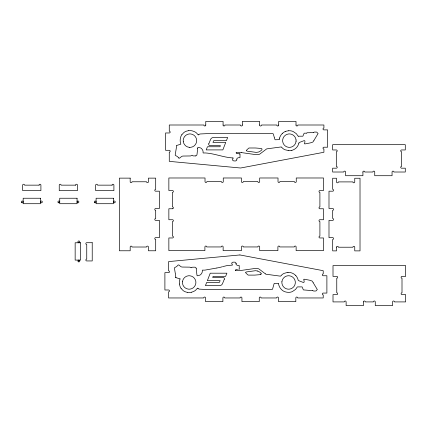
<?xml version="1.0" encoding="UTF-8"?>
<svg xmlns="http://www.w3.org/2000/svg" width="427" height="427" viewBox="0 0 427 427"><rect width="100%" height="100%" fill="white"/><g stroke="black" fill="none" stroke-linecap="round" stroke-linejoin="round"><path stroke-width="0.64" d="M296.066 141.332L296.066 139.955M197.653 148.463L197.13 153.373A19.759 19.759 0 0 1 196.948 154.739A1.548 1.548 0 0 1 195.699 155.887M279.237 139.453L279.589 138.054M279.194 139.624L275.308 139.784L274.791 139.277A18.852 18.852 0 0 0 274.502 138.161L274.342 137.601M298.884 143.152L298.985 142.869A0.998 0.998 0 0 1 299.386 142.447L303.752 140.766A4.008 4.008 0 0 1 304.408 140.632C305.551 140.766 304.51 142.944 304.536 143.84A5.818 5.818 0 0 1 304.761 143.846L304.915 143.851A2.386 2.386 0 0 0 305.342 143.84L309.372 143.088A42.892 42.892 0 0 0 310.707 142.794L312.847 142.063L313.904 140.584M236.083 263.448L236.094 263.411A0.576 0.576 0 0 0 236.067 263.24L236.072 263.235M245.733 272.501L245.84 272.261A0.592 0.592 0 0 1 246.133 272.02L246.304 271.978A14.118 14.118 0 0 0 246.875 271.871L255.538 270.697L257.7 271.038M176.693 145.532L176.677 145.559A1.212 1.212 0 0 0 176.527 145.89A8.956 8.956 0 0 0 176.495 146.36L176.447 147.011A10.712 10.712 0 0 1 176.404 147.48L175.187 155.086L175.753 155.684A6.693 6.693 0 0 1 178.78 157.979M313.909 140.472L318.11 133.518L317.197 132.717A0.742 0.742 0 0 0 316.61 132.108L314.624 132.039L313.562 132.423A0.694 0.694 0 0 1 313.279 132.471M181.918 134.612L183.823 132.583A8.492 8.492 0 0 1 187.031 130.998A11.214 11.214 0 0 1 187.373 130.924L188.403 130.715M281.009 275.719L280.688 276.039A0.774 0.774 0 0 1 280.4 276.152L266.763 274.331A8.198 8.198 0 0 1 266 274.225A1.527 1.527 0 0 1 265.386 273.819M306.837 133.059L307.141 132.733L309.687 132.728A1.761 1.761 0 0 0 310.232 132.482L313.279 132.482M306.735 133.171L304.141 133.197L302.887 136.192L298.489 136.197M236.82 159.933L235.789 160.936L233.74 160.936L232.395 160.024L233.185 158.033A6.437 6.437 0 0 1 233.019 158.001L232.966 157.985M239.157 269.133L239.141 269.138A0.827 0.827 0 0 1 238.944 269.213L238.784 269.234M176.735 145.452L180.834 144.177A10.536 10.536 0 0 1 180.199 139.987A13.104 13.104 0 0 1 180.269 139.063A9.709 9.709 0 0 1 181.875 134.58M222.91 266.581L227.506 265.482L231.269 265.22A11.235 11.235 0 0 0 231.637 265.21A2.824 2.824 0 0 0 232.048 265.14L232.251 265.098A6.277 6.277 0 0 1 232.416 265.066L231.626 263.075L232.971 262.162L235.021 262.162L236.056 263.165M222.323 266.774L219.003 267.606M241.367 152.631L236.916 152.749A3.224 3.224 0 0 0 236.505 152.775L236.398 152.781M260.571 274.534L260.619 274.524A1.233 1.233 0 0 0 261.057 274.305L261.244 273.883A1.105 1.105 0 0 0 261.105 273.381L261.014 273.253M195.705 155.914L193.234 155.903A2.637 2.637 0 0 1 192.614 155.583L192.225 155.252L191.216 155.615A1.713 1.713 0 0 1 190.597 155.951L183.044 156.052A3.427 3.427 0 0 0 181.646 156.463L180.231 157.59A6.827 6.827 0 0 0 179.591 158.203L178.758 157.99M216.927 267.985L218.571 267.686M216.772 268.017L204.8 270.136A9.805 9.805 0 0 0 204.416 270.126L202.345 270.126L202.275 271.764A4.937 4.937 0 0 1 201.603 273.461L200.92 274.342A4.275 4.275 0 0 1 199.831 275.153L197.157 275.826L197.012 275.244A5.748 5.748 0 0 1 196.884 274.636L196.361 269.725A19.802 19.802 0 0 0 196.18 268.359M237.529 269.41L236.024 269.645A1.249 1.249 0 0 0 235.528 269.955L235.293 270.275A7.275 7.275 0 0 1 235.464 270.296L235.683 270.323M236.344 152.791L236.232 152.802A7.062 7.062 0 0 1 236.062 152.823L236.296 153.144A1.233 1.233 0 0 0 236.718 153.426L239.712 153.885M288.028 272.463L287.398 272.511M287.147 272.522L284.014 273.397A8.994 8.994 0 0 0 281.169 275.543M189.246 147.342L190.623 147.342A6.72 6.72 0 0 0 196.628 141.326L196.633 139.955A6.72 6.72 0 0 0 190.607 133.945L189.246 133.945A6.72 6.72 0 0 0 183.236 139.955L183.236 141.332M288.791 150.635L284.782 149.701A8.988 8.988 0 0 1 281.937 147.555M187.634 292.383L186.604 292.175A11.038 11.038 0 0 1 186.263 292.095A8.497 8.497 0 0 1 183.055 290.515L181.149 288.487M232.864 157.963L232.816 157.953A2.749 2.749 0 0 0 232.405 157.878A11.235 11.235 0 0 0 232.037 157.878C223.091 157.248 214.567 153.549 205.568 152.962A9.725 9.725 0 0 1 205.184 152.973L203.113 152.973L203.044 151.334A4.937 4.937 0 0 0 202.371 149.637L201.688 148.756A4.275 4.275 0 0 0 200.599 147.945L197.925 147.272L197.781 147.854A5.663 5.663 0 0 0 197.653 148.463M191.189 267.772L191.846 267.515A2.631 2.631 0 0 1 192.465 267.195L194.936 267.185A1.543 1.543 0 0 1 196.201 268.353M191.056 267.74L190.447 267.483A1.713 1.713 0 0 0 189.828 267.147L182.276 267.046A3.427 3.427 0 0 1 180.883 266.635L179.463 265.509A6.853 6.853 0 0 1 178.822 264.895L177.995 265.108A6.688 6.688 0 0 1 174.985 267.409L174.413 267.953L175.278 273.301M175.967 277.646L180.066 278.922M239.91 153.96L239.889 153.95A0.875 0.875 0 0 0 239.712 153.88M312.794 290.675L313.856 291.059L315.836 290.979A0.742 0.742 0 0 0 316.418 290.376L317.341 289.581L313.14 282.626M265.37 273.83L259.312 269.223A4.697 4.697 0 0 0 257.935 268.583L255.026 268.466L240.94 270.467A1.003 1.003 0 0 1 240.598 270.478L236.147 270.35A3.747 3.747 0 0 1 235.683 270.318M281.777 147.379L281.457 147.059A0.779 0.779 0 0 0 281.169 146.941L267.532 148.767A8.321 8.321 0 0 0 266.768 148.874A1.543 1.543 0 0 0 266.154 149.279L260.08 153.875A4.697 4.697 0 0 1 258.703 154.515L255.789 154.633L241.709 152.631A1.003 1.003 0 0 0 241.367 152.62M175.908 277.539L175.924 277.566A1.217 1.217 0 0 1 175.759 277.208M246.502 150.598L246.609 150.838A0.592 0.592 0 0 0 246.902 151.078L247.073 151.121A14.176 14.176 0 0 1 247.644 151.227L256.307 152.402L258.468 152.06A9.079 9.079 0 0 0 261.804 149.866L261.874 149.717A1.105 1.105 0 0 0 262.013 149.215L261.826 148.793A1.222 1.222 0 0 0 261.383 148.575L261.34 148.564A11.855 11.855 0 0 0 260.203 148.388L256.136 148.041A36.37 36.37 0 0 0 255.004 147.988L249.528 147.993A3.405 3.405 0 0 0 248.834 148.068L246.827 149.877A2.968 2.968 0 0 0 246.56 150.544M313.135 282.514L312.078 281.035L309.938 280.304A42.631 42.631 0 0 0 308.604 280.011L304.574 279.263A2.359 2.359 0 0 0 304.152 279.253L303.992 279.253A5.845 5.845 0 0 1 303.768 279.258C303.741 280.16 304.782 282.322 303.64 282.471A4.04 4.04 0 0 1 302.978 282.343L298.676 280.683A1.014 1.014 0 0 1 298.211 280.229L298.115 279.947A10.376 10.376 0 0 0 295.82 275.575M274.283 137.419L273.339 134.014L272.874 133.63L206.647 133.662L199.895 133.987A3.32 3.32 0 0 0 198.785 134.702M278.404 283.395L274.54 283.314L274.022 283.822A18.868 18.868 0 0 1 273.734 284.937L272.57 289.084L272.106 289.469L204.853 289.431L199.126 289.111A3.325 3.325 0 0 1 198.016 288.396M278.447 283.56L278.82 285.044A10.232 10.232 0 0 0 281.671 289.725A9.287 9.287 0 0 0 284.489 291.582A12.607 12.607 0 0 0 287.574 292.292A8.962 8.962 0 0 0 292.41 291.561L295.473 289.485A5.839 5.839 0 0 0 296.018 288.791L297.101 287.248A0.849 0.849 0 0 1 297.72 286.891L302.119 286.907L303.373 289.901L308.918 290.371A1.756 1.756 0 0 1 309.463 290.616L312.511 290.616A0.694 0.694 0 0 1 312.799 290.659M175.337 273.627L175.646 275.719A10.424 10.424 0 0 1 175.678 276.093L175.727 276.739A8.807 8.807 0 0 0 175.769 277.203M363.452 301.91L363.452 305.588L346.126 305.588L346.126 301.91A0.913 0.913 0 0 0 345.219 300.998A0.913 0.913 0 0 0 344.306 301.91L333.007 301.91L333.007 294.63L336.764 294.63A0.913 0.913 0 0 0 337.672 293.717A0.913 0.913 0 0 0 336.764 292.805L336.764 278.217A0.913 0.913 0 0 0 337.672 277.288A0.913 0.913 0 0 0 336.727 276.397L333.007 276.397L333.007 265.589L405.65 265.589L405.65 276.386L402.042 276.386A0.913 0.913 0 0 0 401.097 277.283A0.913 0.913 0 0 0 402.004 278.212L402.004 292.799A0.913 0.913 0 0 0 401.097 293.707A0.913 0.913 0 0 0 402.004 294.619L405.65 294.619L405.65 301.91L394.415 301.91A0.913 0.913 0 0 0 393.502 300.998A0.913 0.913 0 0 0 392.589 301.91L392.589 305.588L375.269 305.588L375.269 301.91A0.913 0.913 0 0 0 374.356 300.998A0.913 0.913 0 0 0 373.444 301.91L365.272 301.91A0.913 0.913 0 0 0 364.364 300.998A0.913 0.913 0 0 0 363.452 301.91M296.012 125.09L296.012 121.412L278.692 121.412L278.692 125.095M259.637 125.09L259.637 121.412L242.317 121.412L242.317 125.095M239.995 153.998L239.995 157.611L239.419 157.696A8.497 8.497 0 0 1 239.131 157.734L238.346 157.734A0.913 0.913 0 0 0 237.962 157.798L237.166 158.374A0.779 0.779 0 0 0 236.985 158.534L236.825 158.828A1.228 1.228 0 0 0 236.857 159.65L236.857 159.687A0.779 0.779 0 0 1 236.83 159.879M239.227 269.101L239.227 265.487L238.65 265.407A8.369 8.369 0 0 0 238.362 265.364L237.577 265.37A0.918 0.918 0 0 1 237.193 265.3L236.398 264.724A0.779 0.779 0 0 1 236.216 264.564L236.056 264.27A1.222 1.222 0 0 1 236.088 263.448M223.081 125.09L223.081 121.412L205.761 121.412L205.761 125.095M278.687 124.999A0.913 0.913 0 0 1 277.78 126.002A0.913 0.913 0 0 1 276.872 124.999L261.457 124.999A0.913 0.913 0 0 1 260.55 126.002A0.913 0.913 0 0 1 259.643 124.999M242.312 124.999A0.913 0.913 0 0 1 241.404 126.002A0.913 0.913 0 0 1 240.497 124.999L224.901 124.999A0.913 0.913 0 0 1 223.994 126.002A0.913 0.913 0 0 1 223.086 124.999M205.755 124.999A0.913 0.913 0 0 1 204.848 126.002A0.913 0.913 0 0 1 203.941 124.999L169.268 124.999L169.268 131.153A0.913 0.913 0 0 1 170.181 132.066A0.913 0.913 0 0 1 169.268 132.973L165.591 132.973L165.591 150.299L169.268 150.299A0.913 0.913 0 0 1 170.181 151.211A0.913 0.913 0 0 1 169.268 152.119L169.268 161.363L240.609 168.008L323.912 152.274L323.912 149.034A0.913 0.913 0 0 1 322.999 148.121A0.913 0.913 0 0 1 323.912 147.208L327.584 147.208L327.584 129.888L323.912 129.888A0.913 0.913 0 0 1 322.999 128.975A0.913 0.913 0 0 1 323.912 128.063L323.912 124.999L297.832 124.999A0.913 0.913 0 0 1 296.925 126.002A0.913 0.913 0 0 1 296.018 124.999M188.462 130.667A10.221 10.221 0 0 1 192.054 130.838A14.171 14.171 0 0 1 194.728 131.82A8.028 8.028 0 0 1 196.479 132.946L198.293 134.953A3.437 3.437 0 0 1 198.48 134.873L198.512 134.857A1.334 1.334 0 0 0 198.795 134.718M279.584 138.049A10.232 10.232 0 0 1 282.439 133.373M282.46 133.395A9.309 9.309 0 0 1 285.252 131.516M285.263 131.532A12.661 12.661 0 0 1 288.342 130.806M288.342 130.795A8.962 8.962 0 0 1 293.178 131.537L296.242 133.614A5.845 5.845 0 0 1 296.786 134.308L297.87 135.85A0.849 0.849 0 0 0 298.489 136.208M298.852 143.146A10.387 10.387 0 0 1 296.589 147.523A10.067 10.067 0 0 1 291.822 150.363M291.812 150.325A8.182 8.182 0 0 1 288.791 150.683M296.044 139.955A6.72 6.72 0 0 0 290.04 133.945L288.679 133.945A6.72 6.72 0 0 0 282.674 139.955L282.669 141.332A6.72 6.72 0 0 0 288.695 147.336L290.056 147.342A6.72 6.72 0 0 0 296.06 141.326M189.262 147.336A6.72 6.72 0 0 1 183.252 141.326M191.285 292.26A10.211 10.211 0 0 1 187.693 292.431M191.285 292.26A14.128 14.128 0 0 0 193.959 291.278A8.012 8.012 0 0 0 195.71 290.152L197.525 288.145A2.824 2.824 0 0 0 197.674 288.209L197.744 288.241A1.334 1.334 0 0 1 198.027 288.385M295.788 275.602A10.061 10.061 0 0 0 291.054 272.736A8.188 8.188 0 0 0 288.022 272.415M180.05 278.916A10.526 10.526 0 0 0 179.431 283.112A13.29 13.29 0 0 0 179.5 284.035M181.107 288.519A9.698 9.698 0 0 1 179.527 284.035M245.792 272.554A2.968 2.968 0 0 0 246.064 273.221L248.066 275.025A3.373 3.373 0 0 0 248.76 275.105L254.236 275.111A36.359 36.359 0 0 0 255.367 275.057L259.435 274.71A11.956 11.956 0 0 0 260.571 274.54M257.689 271.06A9.074 9.074 0 0 1 261.036 273.232M362.918 172.017L362.918 175.716L345.598 175.716L345.598 172.017A0.913 0.913 0 0 0 344.69 171.12A0.913 0.913 0 0 0 343.772 172.017L332.644 172.017L332.644 168.185L336.311 168.185A0.913 0.913 0 0 0 337.218 167.277A0.913 0.913 0 0 0 336.311 166.365L336.311 151.777A0.913 0.913 0 0 0 337.218 150.848A0.913 0.913 0 0 0 336.273 149.952L332.644 149.952L332.644 144.684L405.292 144.684L405.292 149.952L401.658 149.952A0.913 0.913 0 0 0 400.713 150.848A0.913 0.913 0 0 0 401.62 151.777L401.62 166.365A0.913 0.913 0 0 0 400.713 167.24A0.913 0.913 0 0 0 401.556 168.185L405.292 168.185L405.292 172.017L393.881 172.017A0.913 0.913 0 0 0 392.963 171.12A0.913 0.913 0 0 0 392.055 172.033L392.055 175.716L374.735 175.716L374.735 172.017A0.913 0.913 0 0 0 373.833 171.12A0.913 0.913 0 0 0 372.91 172.017L364.743 172.017A0.913 0.913 0 0 0 363.825 171.12A0.913 0.913 0 0 0 362.918 172.033M336.524 247.148L336.519 250.884L332.692 250.884L332.692 239.472A0.913 0.913 0 0 0 333.583 238.554A0.913 0.913 0 0 0 332.676 237.652L328.993 237.652L328.993 220.332L332.692 220.332A0.913 0.913 0 0 0 333.588 219.425A0.913 0.913 0 0 0 332.692 218.507L332.692 210.335A0.913 0.913 0 0 0 333.583 209.417A0.913 0.913 0 0 0 332.676 208.515L328.993 208.515L328.993 191.189L332.692 191.189A0.913 0.913 0 0 0 333.588 190.287A0.913 0.913 0 0 0 332.692 189.369L332.692 178.24L336.519 178.24L336.519 181.902A0.913 0.913 0 0 0 337.431 182.815A0.913 0.913 0 0 0 338.344 181.902L352.932 181.902A0.913 0.913 0 0 0 353.86 182.815A0.913 0.913 0 0 0 354.752 181.865L354.752 178.24L360.02 178.24L360.02 250.884L354.752 250.884L354.752 247.254A0.913 0.913 0 0 0 353.86 246.304A0.913 0.913 0 0 0 352.932 247.217L338.344 247.217A0.913 0.913 0 0 0 337.463 246.304A0.913 0.913 0 0 0 336.524 247.148M182.468 281.767L182.468 283.144A6.72 6.72 0 0 0 188.488 289.154L189.855 289.154A6.72 6.72 0 0 0 195.86 283.144L195.865 281.767A6.72 6.72 0 0 0 189.855 275.778L188.478 275.757A6.72 6.72 0 0 0 182.484 281.783M281.9 281.767L281.9 283.144A6.72 6.72 0 0 0 287.91 289.154L289.287 289.154A6.72 6.72 0 0 0 295.292 283.144L295.297 281.767A6.72 6.72 0 0 0 289.287 275.778L287.91 275.757A6.72 6.72 0 0 0 281.905 281.783M208.803 143.814L208.75 143.974A1.281 1.281 0 0 0 209.817 145.575L220.407 145.628L219.985 146.749L207.469 146.749L206.198 149.904L222.851 149.904L225.734 142.426L212.966 142.426L213.676 140.696L226.395 140.696L227.671 137.489L213.511 137.489A3.16 3.16 0 0 0 210.58 139.453L208.803 143.814M224.351 279.125L222.515 283.645A3.16 3.16 0 0 1 219.585 285.61L205.43 285.61L206.7 282.402L219.419 282.402L220.135 280.672L207.362 280.672L210.244 273.195L226.902 273.195L225.627 276.349L213.11 276.349L212.689 277.47L223.278 277.523A1.281 1.281 0 0 1 224.346 279.125M239.915 254.951L168.58 261.596L168.58 270.841A0.913 0.913 0 0 1 169.492 271.753A0.913 0.913 0 0 1 168.58 272.661L164.897 272.661L164.897 289.986L168.574 289.986A0.913 0.913 0 0 1 169.487 290.899A0.913 0.913 0 0 1 168.58 291.806L168.58 297.961L203.743 297.961A0.913 0.913 0 0 1 204.656 297.048A0.913 0.913 0 0 1 205.568 297.961L205.568 301.638L222.889 301.638L222.889 297.961A0.913 0.913 0 0 1 223.801 297.048A0.913 0.913 0 0 1 224.714 297.961L240.118 297.961A0.913 0.913 0 0 1 241.031 297.048A0.913 0.913 0 0 1 241.938 297.961L241.938 301.638L259.264 301.638L259.264 297.961A0.913 0.913 0 0 1 260.176 297.048A0.913 0.913 0 0 1 261.084 297.961L276.675 297.961A0.913 0.913 0 0 1 277.587 297.048A0.913 0.913 0 0 1 278.5 297.961L278.5 301.638L295.82 301.638L295.82 297.961A0.913 0.913 0 0 1 296.733 297.048A0.913 0.913 0 0 1 297.646 297.961L323.218 297.961L323.218 294.897A0.913 0.913 0 0 1 322.31 293.984A0.913 0.913 0 0 1 323.223 293.071L326.89 293.071L326.89 275.751L323.218 275.751A0.913 0.913 0 0 1 322.31 274.839A0.913 0.913 0 0 1 323.218 273.926L323.218 270.686L239.915 254.951M172.54 208.76L168.857 208.766L168.857 219.734L172.433 219.734A0.913 0.913 0 0 1 173.383 220.626A0.913 0.913 0 0 1 172.471 221.56L172.471 236.142A0.913 0.913 0 0 1 173.383 237.022A0.913 0.913 0 0 1 172.54 237.967L168.857 237.967L168.857 250.628L204.901 250.628L204.901 246.987A0.913 0.913 0 0 1 205.793 246.037A0.913 0.913 0 0 1 206.727 246.95L221.314 246.95A0.913 0.913 0 0 1 222.221 246.037A0.913 0.913 0 0 1 223.134 246.95L223.134 250.628L241.463 250.628L241.463 246.987A0.913 0.913 0 0 1 242.355 246.037A0.913 0.913 0 0 1 243.283 246.95L257.871 246.95A0.913 0.913 0 0 1 258.783 246.037A0.913 0.913 0 0 1 259.691 246.95L259.696 250.628L277.897 250.628L277.897 246.987A0.913 0.913 0 0 1 278.788 246.037A0.913 0.913 0 0 1 279.717 246.95L294.304 246.95A0.913 0.913 0 0 1 295.217 246.037A0.913 0.913 0 0 1 296.13 246.95L296.13 250.628L323.501 250.628L323.501 237.967L319.903 237.967A0.913 0.913 0 0 1 318.99 237.054A0.913 0.913 0 0 1 319.903 236.142L319.903 221.56A0.913 0.913 0 0 1 318.99 220.626A0.913 0.913 0 0 1 319.94 219.734L323.501 219.734L323.501 208.766L319.903 208.766A0.913 0.913 0 0 1 318.99 207.853A0.913 0.913 0 0 1 319.903 206.94L319.903 192.353A0.913 0.913 0 0 1 318.99 191.424A0.913 0.913 0 0 1 319.94 190.533L323.501 190.533L323.501 177.984L296.247 177.984L296.247 181.56A0.913 0.913 0 0 1 295.356 182.51A0.913 0.913 0 0 1 294.427 181.598L279.84 181.598A0.913 0.913 0 0 1 278.964 182.51A0.913 0.913 0 0 1 278.02 181.667L278.014 177.984L259.691 177.984L259.691 181.56A0.913 0.913 0 0 1 258.799 182.51A0.913 0.913 0 0 1 257.871 181.598L243.283 181.598A0.913 0.913 0 0 1 242.371 182.51A0.913 0.913 0 0 1 241.458 181.598L241.458 177.984L223.257 177.984L223.257 181.56A0.913 0.913 0 0 1 222.36 182.51A0.913 0.913 0 0 1 221.432 181.598L206.844 181.598A0.913 0.913 0 0 1 205.937 182.51A0.913 0.913 0 0 1 205.024 181.598L205.024 177.984L168.857 177.984L168.857 190.533L172.433 190.533A0.913 0.913 0 0 1 173.383 191.424A0.913 0.913 0 0 1 172.471 192.353L172.471 206.94A0.913 0.913 0 0 1 173.383 207.821A0.913 0.913 0 0 1 172.54 208.76M130.176 178.128L119.373 178.128L119.373 250.777L130.182 250.777L130.182 247.052A0.913 0.913 0 0 1 131.078 246.107A0.913 0.913 0 0 1 132.007 247.014L146.594 247.014A0.913 0.913 0 0 1 147.507 246.107A0.913 0.913 0 0 1 148.415 247.014L148.42 250.777L155.695 250.777L155.695 239.472A0.913 0.913 0 0 1 154.782 238.565A0.913 0.913 0 0 1 155.695 237.652L159.378 237.652L159.378 220.332L155.695 220.332A0.913 0.913 0 0 1 154.782 219.419A0.913 0.913 0 0 1 155.695 218.507L155.695 210.335A0.913 0.913 0 0 1 154.782 209.422A0.913 0.913 0 0 1 155.695 208.515L159.378 208.515L159.378 191.189L155.695 191.189A0.913 0.913 0 0 1 154.782 190.277A0.913 0.913 0 0 1 155.695 189.369L155.695 178.128L148.409 178.128L148.409 181.774A0.913 0.913 0 0 1 147.496 182.681A0.913 0.913 0 0 1 146.584 181.774L131.996 181.774A0.913 0.913 0 0 1 131.068 182.681A0.913 0.913 0 0 1 130.176 181.737L130.176 178.128M39.092 185.147L24.504 185.147A0.913 0.913 0 0 0 23.57 184.234A0.913 0.913 0 0 0 22.679 185.185L22.679 190.613L40.912 190.613L40.912 185.078A0.913 0.913 0 0 0 39.967 184.234A0.913 0.913 0 0 0 39.092 185.147M75.648 185.147L61.061 185.147A0.913 0.913 0 0 0 60.132 184.234A0.913 0.913 0 0 0 59.241 185.185L59.241 190.613L77.474 190.613L77.474 185.147A0.913 0.913 0 0 0 76.561 184.234A0.913 0.913 0 0 0 75.648 185.147M112.082 185.147L97.5 185.147A0.913 0.913 0 0 0 96.566 184.234A0.913 0.913 0 0 0 95.675 185.185L95.675 190.613L113.908 190.613L113.908 185.147A0.913 0.913 0 0 0 112.995 184.234A0.913 0.913 0 0 0 112.082 185.147M40.496 198.24L23.175 198.24L23.175 203.711L40.496 203.711L40.496 198.24M77.052 198.24L59.732 198.24L59.732 203.711L77.052 203.711L77.052 198.24M113.427 198.24L96.107 198.24L96.107 203.711L113.427 203.711L113.427 198.24M80.623 242.771L75.152 242.771L75.152 260.091L80.623 260.091L80.623 242.771M92.221 242.712L86.788 242.712A0.913 0.913 0 0 0 85.838 243.603A0.913 0.913 0 0 0 86.75 244.532L86.75 259.12A0.913 0.913 0 0 0 85.838 260A0.913 0.913 0 0 0 86.681 260.94L92.221 260.945L92.221 242.712M21.75 202.676A0.913 0.913 0 0 0 23.17 201.987A0.913 0.913 0 0 0 21.862 201.101A0.913 0.913 0 0 0 21.75 202.676M40.896 202.676A0.913 0.913 0 0 0 42.316 201.987A0.913 0.913 0 0 0 41.008 201.101A0.913 0.913 0 0 0 40.896 202.676M58.307 202.676A0.913 0.913 0 0 0 59.727 201.987A0.913 0.913 0 0 0 58.419 201.101A0.913 0.913 0 0 0 58.307 202.676M77.452 202.676A0.913 0.913 0 0 0 78.878 201.987A0.913 0.913 0 0 0 77.57 201.101A0.913 0.913 0 0 0 77.452 202.676M113.881 202.708A0.913 0.913 0 0 0 115.247 201.918A0.913 0.913 0 0 0 113.881 201.133A0.913 0.913 0 0 0 113.881 202.708M94.682 202.676A0.913 0.913 0 0 0 96.102 201.987A0.913 0.913 0 0 0 94.794 201.101A0.913 0.913 0 0 0 94.682 202.676M78.317 261.756A0.913 0.913 0 0 0 79.742 261.068A0.913 0.913 0 0 0 78.435 260.182A0.913 0.913 0 0 0 78.317 261.756M78.322 242.611A0.913 0.913 0 0 0 79.742 241.922A0.913 0.913 0 0 0 78.435 241.036A0.913 0.913 0 0 0 78.322 242.611"/></g></svg>
